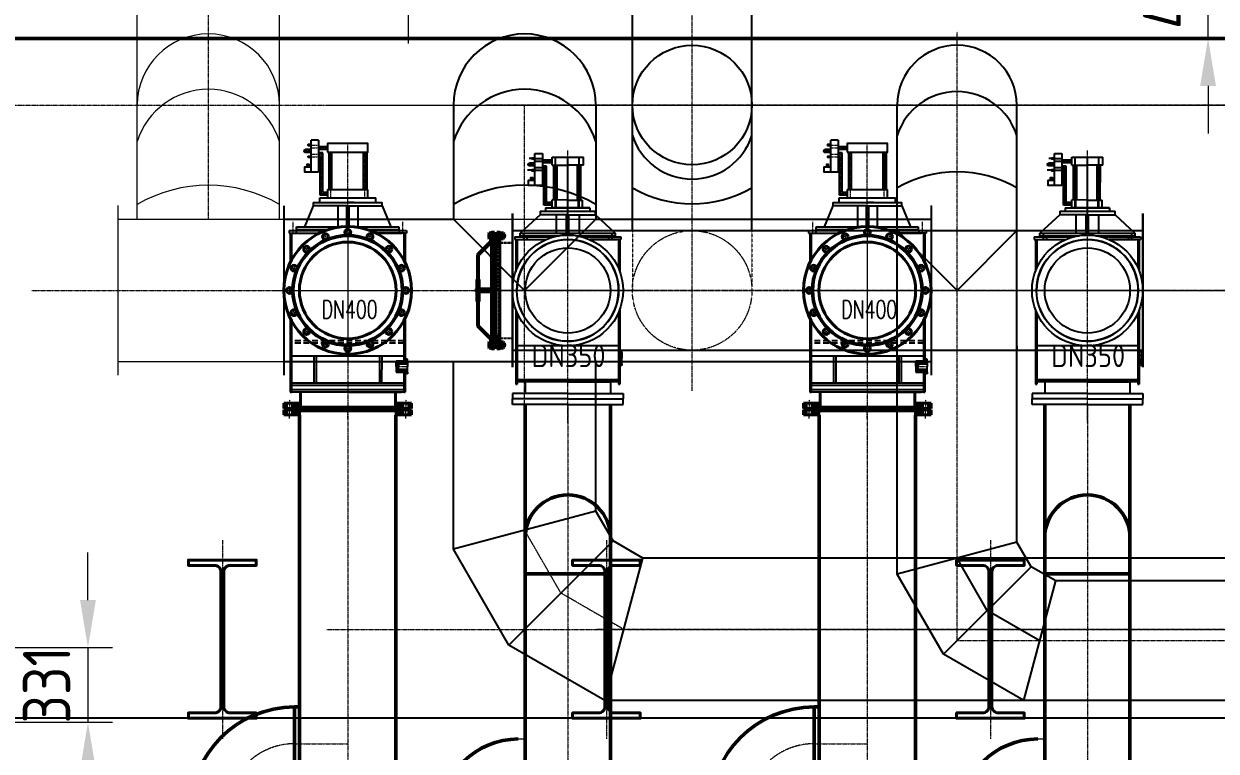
# Model space of a CAD drawing. Header units: millimetres. Extents: x -11969 to 47316, y 514 to 81306.
# Drawn here: x 6634 to 11912, y 68011 to 71229 of the extents above; entities that cross this region are included whole.
import ezdxf

# ---------------------------------------------------------------- set-up
doc = ezdxf.new("R2010")
doc.units = ezdxf.units.MM
for name, pattern in [('CENTER', [2, 1.25, -0.25, 0.25, -0.25]), ('DASHED2', [0.375, 0.25, -0.125]), ('DASHEDX2', [38.1, 25.4, -12.7]), ('PHANTOM2', [1.25, 0.625, -0.125, 0.125, -0.125, 0.125, -0.125])]:
    doc.linetypes.add(name, pattern=pattern)
for name, color, linetype, lineweight in [('2D', 4, 'PHANTOM2', 20), ('BIAOZHU', 3, 'Continuous', 25), ('gas', 2, 'Continuous', 50), ('POU', 4, 'Continuous', 20), ('SHI', 7, 'Continuous', 40), ('SW', 8, 'Continuous', 20), ('WEN', 3, 'Continuous', 20), ('XU', 6, 'DASHED2', 20), ('ZHONG', 1, 'CENTER', 20), ('中心线', 1, 'CENTER', 18), ('尺寸', 4, 'Continuous', 18), ('虚线', 3, 'DASHEDX2', 25)]:
    doc.layers.add(name, color=color, linetype=linetype, lineweight=lineweight)
doc.layers.add('air', color=7, linetype='Continuous', lineweight=50, true_color=0x77bec0)
for name, color, linetype in [('dim', 7, 'Continuous'), ('HAN', 9, 'Continuous'), ('X1', 4, 'Continuous')]:
    doc.layers.add(name, color=color, linetype=linetype)
doc.styles.add('ACC', font='simplex.shx', dxfattribs={"width": 0.75, "bigfont": 'hztxt.shx'})
doc.styles.add('GB', font='gbenor.shx', dxfattribs={"bigfont": 'gbcbig.shx'})
doc.dimstyles.new('ISO-60', dxfattribs={"dimscale": 60, "dimtxt": 3.5, "dimasz": 3.5, "dimexe": 1.8, "dimexo": 1.25, "dimgap": 1.3, "dimtad": 1, "dimrnd": 1, "dimdsep": 46, "dimtxsty": 'GB', "dimcen": 0, "dimclrd": 3, "dimclre": 3, "dimclrt": 256, "dimadec": 0, "dimazin": 0, "dimtfac": 1, "dimtix": 1, "dimtmove": 0, "dimatfit": 3, "dimldrblk": 'DOTSMALL', "dimfxl": 0, "dimlwd": 20, "dimlwe": 20, "dimarcsym": 0})
pattern_1 = [(315, (-8383.129, 8656.28), (-2.245064, -2.245064), [])]
pattern_2 = [(45, (-8383.129, -9706.2963), (-2.245064, 2.245064), [])]
pattern_3 = [(45, (-4402.3579, -2894.9538), (-0.71178518, 0.71178518), [])]
pattern_4 = [(45, (-4402.3579, -2812.4112), (-0.71178518, 0.71178518), [])]
pattern_5 = [(45, (204.382, -1206.0965), (-3.558926, 3.558926), [])]
pattern_6 = [(45, (204.3822, -1206.0965), (-0.7117852, 0.7117852), [])]

# ---------------------------------------------------------------- blocks, each defined once
blk = doc.blocks.new('dl')
at = {"layer": 'SHI'}
blk.add_lwpolyline([(168935.8, 74025.5), (169085.8, 74025.5), (169085.8, 74049.5), (168970.3, 74049.5, -0.414214), (168942.3, 74077.5), (168942.3, 74673.5, -0.414214), (168970.3, 74701.5), (169085.8, 74701.5), (169085.8, 74725.5), (168935.8, 74725.5), (168785.8, 74725.5), (168785.8, 74701.5), (168901.3, 74701.5, -0.414214), (168929.3, 74673.5), (168929.3, 74077.5, -0.414214), (168901.3, 74049.5), (168785.8, 74049.5), (168785.8, 74025.5)], format="xyb", close=True, dxfattribs=at)
at = {"layer": 'ZHONG'}
blk.add_line((168935.8, 74813), (168935.8, 73934.6), dxfattribs=at)
blk = doc.blocks.new('wf-3tf-dn400-c')
at = {"layer": 'POU'}
h = blk.add_hatch(dxfattribs=at)
h.set_pattern_fill('ANSI31', color=256, style=0)
h.set_pattern_definition(pattern_1)
h.paths.add_polyline_path([(-244.5, -499), (-214, -499), (-214, -525), (-241, -525), (-244, -522), (-244.5, -522)])
h.paths.add_polyline_path([(-270.5, -522), (-282.5, -522), (-282.5, -499), (-270.5, -499)])
h = blk.add_hatch(dxfattribs=at)
h.set_pattern_fill('ANSI31', color=256, style=0)
h.set_pattern_definition(pattern_2)
h.paths.add_polyline_path([(-244.5, -551), (-214, -551), (-214, -525), (-241, -525), (-244, -528), (-244.5, -528)])
h.paths.add_polyline_path([(-270.5, -528), (-282.5, -528), (-282.5, -551), (-270.5, -551)])
h = blk.add_hatch(dxfattribs=at)
h.set_pattern_fill('ANSI31', color=256, style=0)
h.set_pattern_definition(pattern_1)
h.paths.add_polyline_path([(244.5, -522), (244, -522), (241, -525), (214, -525), (214, -499), (244.5, -499)])
h.paths.add_polyline_path([(270.5, -499), (282.5, -499), (282.5, -522), (270.5, -522)])
h = blk.add_hatch(dxfattribs=at)
h.set_pattern_fill('ANSI31', color=256, style=0)
h.set_pattern_definition(pattern_2)
h.paths.add_polyline_path([(244.5, -528), (244, -528), (241, -525), (214, -525), (214, -551), (244.5, -551)])
h.paths.add_polyline_path([(270.5, -551), (282.5, -551), (282.5, -528), (270.5, -528)])
at = {"layer": '尺寸'}
h = blk.add_hatch(dxfattribs=at)
h.set_pattern_fill('LINE', color=256, angle=45, style=0)
h.set_pattern_definition([(45, (-124314.4302, -158400.693), (-2.24506403, 2.24506403), [])])
h.paths.add_polyline_path([(214.9, -311.4), (214.9, -328.9), (221.9, -328.9), (221.9, -322.9), (221.9, -321.9), (224.9, -321.9), (224.9, -322.9), (264.9, -322.9), (264.9, -311.4), (264.9, -304.4), (254.9, -304.4), (254.9, -311.4)])
h.paths.add_polyline_path([(254.9, -361.4), (254.9, -368.4), (264.9, -368.4), (264.9, -361.4), (264.9, -349.9), (224.9, -349.9), (224.9, -350.9), (221.9, -350.9), (221.9, -348.4), (221.9, -343.9), (214.9, -343.9), (214.9, -361.4)])
h = blk.add_hatch(color=256, dxfattribs=at)
h.paths.add_polyline_path([(224.9, -324.4), (221.9, -324.4), (221.9, -328.4), (224.9, -328.4)])
h.paths.add_polyline_path([(224.9, -344.4), (221.9, -344.4), (221.9, -348.4), (224.9, -348.4)])
for p, q in [((-161.9, 522.9), (-161.9, 664.9)), ((-128.9, 664.9), (-161.9, 664.9)), ((-128.9, 664.9), (-128.9, 522.9)), ((-128.9, 642.9), (-128.9, 522.9)), ((-128.9, 636.9), (-89, 636.9)), ((-161.9, 622.9), (-186.6, 622.9)), ((-161.9, 610.9), (-186.6, 610.9)), ((-128.9, 624.9), (-89, 624.9)), ((-110.7, 608.9), (-128.9, 608.9)), ((-122.7, 596.9), (-128.9, 596.9)), ((-122.7, 421.8), (-122.7, 596.9)), ((-110.7, 433.8), (-110.7, 608.9)), ((-84, 611.9), (-84, 446.8)), ((-80, 446.8), (-80, 611.9)), ((-70, 446.8), (-70, 611.9)), ((70, 447), (70, 612.1)), ((80, 447), (80, 612.1)), ((84, 612.1), (84, 447)), ((-128.9, 522.9), (-161.9, 522.9)), ((-89, 433.8), (-110.7, 433.8)), ((-89, 446.8), (-89, 408.8)), ((-89, 446.8), (89, 446.8)), ((89, 409), (89, 446.8)), ((-152.5, 374), (-191, 282)), ((-152.5, 389), (-152.5, 374)), ((-152.5, 389), (0, 389)), ((-152.5, 389), (-28.5, 389)), ((0, 374), (-152.5, 374)), ((-124, 409), (124, 409)), ((-124, 389), (-124, 409)), ((-89, 421.8), (-122.7, 421.8)), ((-89, 389), (89, 389)), ((-44, 372.9), (-44, 282)), ((-28.5, 389), (0, 389)), ((-5, 374), (-5, 282.5)), ((0, 389), (152.5, 389)), ((28.5, 389), (0, 389)), ((0, 374), (152.5, 374)), ((5, 374), (5, 282.5)), ((44, 372.9), (44, 282)), ((124, 389), (124, 409)), ((152.5, 374), (152.5, 389)), ((152.5, 374), (191, 282)), ((-259.8, 265), (-97.9, 265)), ((-259.8, 265), (-259.8, 253.1)), ((-257.5, 265.1), (-97.8, 265)), ((-228, 265.1), (-228, 253.1)), ((-226.2, 282), (-16.8, 282)), ((-226.2, 270), (-226.2, 282)), ((-226.2, 270), (-83.1, 270)), ((-226.2, 270), (-83.1, 270)), ((-226.2, 270), (-226.2, 265)), ((17, 282), (225.8, 282)), ((83.1, 270), (225.8, 270)), ((83.1, 270), (225.8, 270)), ((97.9, 265), (232.9, 265)), ((97.9, 265), (236.7, 265)), ((225.8, 282), (225.8, 270)), ((225.8, 270), (225.8, 265)), ((227.9, 265), (227.9, 253)), ((232.9, 265), (260.2, 265)), ((260.2, 265), (260.2, 253)), ((-259.8, 253.1), (-125.6, 253)), ((-257.5, 253.1), (-125.6, 253)), ((-255, 253.1), (-255, 121.6)), ((-249, 253.1), (-249, 133.4)), ((254.9, 253), (125.6, 253)), ((125.6, 253), (236.9, 253)), ((236.9, 253), (233.9, 253)), ((236.9, 253), (239.9, 253)), ((248.9, 253), (248.9, 133.7)), ((254.9, 253), (254.9, 121.9)), ((255.2, 253), (260.2, 253)), ((-255, -121.6), (-255, -449.9)), ((-249, -133.4), (-249, -449.9)), ((248.9, -133.7), (248.9, -311.4)), ((254.9, -121.9), (254.9, -304.4)), ((-249, -289.9), (248.9, -289.9)), ((-149.9, -290.1), (-149.9, -410)), ((-139.9, -290.1), (-139.9, -410)), ((140.2, -290.4), (139.9, -410.3)), ((150.2, -290.5), (149.9, -410.3)), ((214.9, -336.4), (214.9, -311.4)), ((214.9, -311.4), (254.9, -311.4)), ((264.9, -304.4), (254.9, -304.4)), ((254.9, -304.4), (254.9, -311.4)), ((264.9, -311.4), (264.9, -304.4)), ((264.9, -311.4), (264.9, -336.4)), ((214.9, -328.9), (221.9, -328.9)), ((214.9, -336.4), (214.9, -361.4)), ((214.9, -343.9), (221.9, -343.9)), ((214.9, -361.4), (254.9, -361.4)), ((221.9, -321.9), (224.9, -321.9)), ((221.9, -324.4), (221.9, -321.9)), ((221.9, -336.4), (221.9, -322.9)), ((224.9, -324.4), (221.9, -324.4)), ((221.9, -328.4), (224.9, -328.4)), ((221.9, -336.4), (221.9, -349.9)), ((221.9, -344.4), (224.9, -344.4)), ((221.9, -348.4), (221.9, -350.9)), ((224.9, -348.4), (221.9, -348.4)), ((221.9, -350.9), (224.9, -350.9)), ((224.9, -321.9), (224.9, -336.4)), ((224.9, -324.4), (264.9, -324.4)), ((224.9, -350.9), (224.9, -336.4)), ((224.9, -348.4), (264.9, -348.4)), ((248.9, -361.4), (248.9, -449.9)), ((254.9, -368.4), (254.9, -361.4)), ((254.9, -368.4), (254.9, -449.9)), ((264.9, -368.4), (254.9, -368.4)), ((264.9, -361.4), (264.9, -336.4)), ((264.9, -361.4), (264.9, -368.4)), ((254.9, -410), (-254.9, -410)), ((254.9, -420), (-254.9, -420)), ((-255, -449.9), (-249, -449.9)), ((248.9, -439.9), (-249, -439.9)), ((248.9, -449.9), (-249, -449.9)), ((0, -449.9), (-238.5, -449.9)), ((-212.4, -450), (-212.4, -515)), ((-207.9, -450), (-207.9, -515)), ((0, -449.9), (238.4, -449.9)), ((207.9, -450), (207.9, -515)), ((212.4, -450), (212.4, -515)), ((248.9, -449.9), (254.9, -449.9)), ((212.4, -515), (-212.4, -515)), ((212.4, -535), (-212.4, -535))]:
    blk.add_line(p, q)
for points in [[(-161.9, 646.4), (-175.8, 645.1), (-175.8, 640.9), (-161.9, 639.4)], [(-89, 611.9), (89, 612.1), (89, 650.1), (-89, 649.9)], [(-161.9, 594.4), (-175.8, 593.1), (-175.8, 588.9), (-161.9, 587.4)], [(-172.7, 546.5), (-179.7, 546.5), (-179.7, 559.1), (-172.7, 559.1)]]:
    blk.add_lwpolyline(points, close=True)
blk.add_lwpolyline([(-161.9, 522.9), (-190.6, 522.9), (-190.6, 546.5), (-161.9, 546.5)])
blk.add_circle((-186.6, 616.9), 6)
at = {"layer": 'SHI'}
for p, q in [((-282.5, -499), (-213, -499)), ((-282.5, -499), (-282.5, -522)), ((-282.5, -522), (-244, -522)), ((-270.5, -499), (-270.5, -522)), ((-244.5, -499), (-244.5, -522)), ((-241, -525), (-244, -522)), ((-241, -525), (-244, -528)), ((-241, -525), (241, -525)), ((-241, -525), (241, -525)), ((-214, -499), (-214, -525)), ((-214, -551), (-214, -525)), ((213, -499), (282.5, -499)), ((214, -499), (214, -525)), ((214, -551), (214, -525)), ((241, -525), (244, -522)), ((241, -525), (244, -528)), ((244, -522), (282.5, -522)), ((244.5, -499), (244.5, -522)), ((270.5, -499), (270.5, -522)), ((282.5, -499), (282.5, -522)), ((-282.5, -528), (-244, -528)), ((-282.5, -551), (-282.5, -528)), ((-282.5, -551), (-213, -551)), ((-270.5, -551), (-270.5, -528)), ((-244.5, -551), (-244.5, -528)), ((213, -551), (282.5, -551)), ((244, -528), (282.5, -528)), ((244.5, -551), (244.5, -528)), ((270.5, -551), (270.5, -528)), ((282.5, -551), (282.5, -528))]:
    blk.add_line(p, q, dxfattribs=at)
for centre, radius in [((0, 0), 282.5), ((0, 257.5), 13), ((0, 0), 244), ((0, 0), 241), ((0, 0), 214), ((-98.5, 237.9), 13), ((98.5, 237.9), 13), ((-182.1, 182.1), 13), ((182.1, 182.1), 13), ((-237.9, 98.5), 13), ((237.9, 98.5), 13), ((-257.5, 0), 13), ((257.5, 0), 13), ((-237.9, -98.5), 13), ((237.9, -98.5), 13), ((-182.1, -182.1), 13), ((182.1, -182.1), 13), ((-98.5, -237.9), 13), ((0, -257.5), 13), ((98.5, -237.9), 13)]:
    blk.add_circle(centre, radius, dxfattribs=at)
at = {"layer": 'ZHONG'}
for p, q in [((0, 307.8), (0, -316.7)), ((-82.4, 244.6), (-114.7, 231.2)), ((-105.6, 255), (-91.2, 220.2)), ((17.5, 257.5), (-17.5, 257.5)), ((114.7, 231.2), (82.3, 244.6)), ((105.6, 255), (91.2, 220.2)), ((-195.1, 195.1), (-168.5, 168.5)), ((-169.7, 194.4), (-194.5, 169.7)), ((195.1, 195.1), (168.5, 168.5)), ((194.4, 169.7), (169.7, 194.5)), ((-255, 105.6), (-220.2, 91.2)), ((-231.2, 114.7), (-244.6, 82.3)), ((255, 105.6), (220.2, 91.2)), ((244.6, 82.4), (231.2, 114.7)), ((-316.9, 0), (319.7, 0)), ((-257.5, 17.5), (-257.5, -17.5)), ((257.5, -17.5), (257.5, 17.5)), ((-255, -105.6), (-220.2, -91.2)), ((-244.6, -82.4), (-231.2, -114.7)), ((255, -105.6), (220.2, -91.2)), ((231.2, -114.7), (244.6, -82.3)), ((-195.1, -195.1), (-168.5, -168.5)), ((-194.4, -169.7), (-169.7, -194.5)), ((195.1, -195.1), (168.5, -168.5)), ((169.7, -194.4), (194.5, -169.7)), ((-114.7, -231.2), (-82.3, -244.6)), ((-105.6, -255), (-91.2, -220.2)), ((-17.5, -257.5), (17.5, -257.5)), ((82.4, -244.6), (114.7, -231.2)), ((105.6, -255), (91.2, -220.2)), ((-257.5, -483.4), (-257.5, -535.4)), ((-257.5, -566.6), (-257.5, -514.7)), ((0, -483.4), (0, -535.4)), ((0, -566.6), (0, -514.7)), ((257.5, -483.4), (257.5, -535.4)), ((257.5, -566.6), (257.5, -514.7))]:
    blk.add_line(p, q, dxfattribs=at)
at = {"layer": '中心线'}
for p, q in [((-161.9, 642.9), (-179.3, 642.9)), ((-161.9, 642.9), (-128.9, 642.9)), ((0, 409), (0, 650.1)), ((-161.9, 590.9), (-179.3, 590.9)), ((-161.9, 630.9), (-128.9, 630.9)), ((-161.9, 602.9), (-128.9, 602.9)), ((-161.9, 590.9), (-128.9, 590.9)), ((-128.9, 630.9), (-89, 630.9)), ((-116.7, 602.9), (-128.9, 602.9)), ((-116.7, 427.8), (-116.7, 602.9)), ((-75, 408.8), (-75, 611.9)), ((75, 409), (75, 612.1)), ((0, 275), (0, 528.1)), ((-89, 427.8), (-116.7, 427.8)), ((-243, 303.1), (-243, 253.1)), ((0, 294.6), (0, -721)), ((242.8, 303), (242.8, 253)), ((242.9, 303), (242.9, 253)), ((214.9, -336.4), (264.9, -336.4))]:
    blk.add_line(p, q, dxfattribs=at)
at = {"layer": '尺寸'}
for p, q in [((-194.2, 616.9), (-161.9, 616.9)), ((-161.9, 616.9), (-186.6, 616.9)), ((224.9, -322.9), (264.9, -322.9)), ((224.9, -349.9), (264.9, -349.9))]:
    blk.add_line(p, q, dxfattribs=at)
at = {"layer": '虚线'}
for p, q in [((248.9, -223), (-249, -223)), ((248.9, -233), (-249, -233))]:
    blk.add_line(p, q, dxfattribs=at)
at = {"layer": 'dim', "style": 'ACC', "width": 0.7}
blk.add_text('DN400', height=80, dxfattribs=at).set_placement((-115.1, -124.2))
blk = doc.blocks.new('wf-3tf-dn350-b')
for p, q in [((-145.4, 583.6), (-171.2, 583.6)), ((-145.4, 463.6), (-145.4, 605.6)), ((-145.4, 605.6), (-112.4, 605.6)), ((-145.4, 583.6), (-112.4, 583.6)), ((-112.4, 605.6), (-112.4, 463.6)), ((-112.4, 583.6), (-112.4, 463.6)), ((-69, 554.1), (-69, 589.1)), ((-69, 589), (69, 589)), ((-69, 589), (69, 589)), ((-54.1, 365.1), (-54, 589)), ((0, 247), (0, 589)), ((50.4, 365), (50.5, 589)), ((69, 554), (69, 589)), ((-177.7, 557.6), (-145.4, 557.6)), ((-145.4, 531.6), (-177.7, 531.6)), ((-145.4, 563.6), (-170.1, 563.6)), ((-145.4, 557.6), (-170.1, 557.6)), ((-145.4, 551.6), (-170.1, 551.6)), ((-145.4, 571.6), (-112.4, 571.6)), ((-145.4, 543.6), (-112.4, 543.6)), ((-145.4, 531.6), (-112.4, 531.6)), ((-112.4, 577.6), (-69, 577.6)), ((-112.4, 571.6), (-69, 571.6)), ((-112.4, 565.6), (-69, 565.6)), ((-94.2, 549.5), (-112.4, 549.6)), ((-100.2, 543.6), (-112.4, 543.6)), ((-106.2, 537.6), (-112.4, 537.6)), ((-106.3, 376.6), (-106.2, 537.6)), ((-100.3, 382.6), (-100.2, 543.6)), ((-94.3, 388.5), (-94.2, 549.5)), ((-69, 554.1), (0, 554)), ((-61.1, 400.1), (-61, 554.1)), ((-47.1, 400), (-47, 554)), ((69, 554), (0, 554)), ((43.4, 400), (43.5, 554)), ((57.4, 400), (57.5, 554)), ((-112.4, 463.6), (-145.4, 463.6)), ((-69.1, 376.6), (-106.3, 376.6)), ((-69.1, 382.6), (-100.3, 382.6)), ((-69.1, 388.6), (-94.3, 388.5)), ((-69.1, 365.1), (-69.1, 400.1)), ((-0.1, 400), (-69.1, 400.1)), ((-51.6, 365), (-51.6, 400)), ((-0.1, 400), (65.4, 400)), ((47.9, 365), (47.9, 400)), ((65.4, 365), (65.4, 400)), ((-122.5, 335), (-210.7, 254)), ((-122.5, 351), (122.5, 351)), ((-122.5, 351), (0, 351)), ((-122.5, 351), (-122.5, 335)), ((0, 335), (-122.5, 335)), ((-98.1, 365.1), (97.9, 364.9)), ((-98.1, 365.1), (-98.1, 351.1)), ((97.9, 364.9), (-69.1, 365.1)), ((-0.1, 365), (-69.1, 365.1)), ((-69.1, 365), (-69.1, 365)), ((-49.8, 254), (-49.8, 335)), ((-22.9, 365), (19.6, 365)), ((-12.5, 365), (13.1, 365)), ((-5, 254), (-5, 335)), ((0, 335), (122.5, 335)), ((5, 254), (5, 335)), ((19.6, 365), (28, 365)), ((49.8, 335), (49.8, 254)), ((97.9, 364.9), (97.9, 350.9)), ((122.5, 335), (122.5, 351)), ((122.5, 335), (210.3, 254)), ((-234.8, 236.9), (-62.2, 237)), ((-234.8, 236.9), (-234.8, 225)), ((-234.8, 225), (-96.9, 225)), ((-230, 225), (-230, 84.4)), ((-224, 225), (-224, 99.2)), ((-210.7, 254), (0, 254)), ((-210.7, 242), (-210.7, 254)), ((-210.7, 242), (-62.2, 242)), ((-210.7, 242), (-210.7, 237)), ((-210.5, 242), (-38.2, 242)), ((-210.5, 242), (-210.5, 237)), ((-210.5, 237), (-62.2, 237)), ((-210.5, 225), (-96.9, 225)), ((-195.5, 249), (-195.5, 225)), ((-180.7, 237), (-180.7, 242)), ((-180.5, 237), (-180.5, 242)), ((-180.5, 237), (-180.5, 225)), ((0, 254), (210.3, 254)), ((38.2, 242), (210.3, 242)), ((62.3, 237), (210.5, 237)), ((62.5, 242), (210.3, 242)), ((62.5, 237), (214.3, 237)), ((230, 225), (97, 225)), ((97, 225), (214.5, 225)), ((180.5, 237), (180.5, 242)), ((180.5, 237), (180.5, 225)), ((195.5, 249), (195.5, 225)), ((195.5, 249), (195.5, 225)), ((210.3, 254), (210.3, 237)), ((210.5, 237), (235.3, 236.9)), ((214.5, 225), (211.5, 225)), ((214.5, 225), (217.5, 225)), ((224, 225), (224, 99.2)), ((230, 225), (230, 84.4)), ((230.3, 225), (235.3, 225)), ((235.3, 236.9), (235.3, 225)), ((-230, -84.4), (-230, -415)), ((-224, -99.2), (-224, -415)), ((224, -99.2), (224, -415)), ((230, -84.4), (230, -415)), ((224, -245), (-224, -245)), ((240, -267.5), (230, -267.5)), ((230, -267.5), (230, -299.5)), ((230, -286), (240, -286)), ((230, -287.5), (240, -287.5)), ((230, -311.5), (240, -311.5)), ((230, -313), (240, -313)), ((240, -274.5), (240, -267.5)), ((240, -274.5), (240, -299.5)), ((240, -324.5), (240, -299.5)), ((230, -331.5), (230, -324.5)), ((240, -331.5), (230, -331.5)), ((240, -324.5), (240, -331.5)), ((-230, -415), (-224, -415)), ((224, -395), (-224, -395)), ((224, -405), (-224, -405)), ((0, -405), (-188.5, -405)), ((-188.5, -405), (-188.5, -456.1)), ((0, -405), (188.5, -405)), ((188.5, -405), (188.5, -456.1)), ((224, -415), (230, -415)), ((0, -456.1), (-245, -456.1)), ((-245, -456.1), (-245, -480.1)), ((0, -456.1), (245, -456.1)), ((245, -456.1), (245, -480.1)), ((0, -480.1), (-245, -480.1)), ((0, -480.1), (-245, -480.1)), ((-245, -504.1), (-245, -480.1)), ((0, -504.1), (-245, -504.1)), ((0, -480.1), (245, -480.1)), ((0, -480.1), (245, -480.1)), ((0, -504.1), (245, -504.1)), ((245, -504.1), (245, -480.1))]:
    blk.add_line(p, q)
for points in [[(-145.4, 587.1), (-159.3, 585.8), (-159.3, 581.6), (-145.4, 580.1)], [(-145.4, 535.1), (-159.3, 533.8), (-159.3, 529.6), (-145.4, 528.1)], [(-156.3, 487.2), (-163.3, 487.2), (-163.3, 499.8), (-156.3, 499.8)]]:
    blk.add_lwpolyline(points, close=True)
blk.add_lwpolyline([(-145.4, 463.6), (-174.1, 463.6), (-174.1, 487.2), (-145.4, 487.2)])
for centre, radius in [((-170.1, 557.6), 6), ((0, 0), 245), ((0, 0), 225), ((0, 0), 188.5)]:
    blk.add_circle(centre, radius)
blk.add_arc((0, 0), 225, 200.1814, 180)
at = {"layer": 'ZHONG'}
for p, q in [((0, -586.1), (0, 619)), ((356, 0), (-311.2, 0))]:
    blk.add_line(p, q, dxfattribs=at)
at = {"insert": (-159.8, -239.3), "char_height": 100, "attachment_point": 1, "style": 'GB'}
blk.add_mtext_dynamic_manual_height_columns('DN350', width=343.773, gutter_width=12.5, heights=[0], dxfattribs=at)
blk = doc.blocks.new('air-b2')
for p, q in [((689.5, 0), (689.5, -1149.8)), ((1066.5, 0), (1066.5, -1149.8)), ((689.5, -750), (1066.5, -750)), ((689.5, -750), (689.5, -1824.9)), ((1066.5, -750), (1066.5, -1824.9))]:
    blk.add_line(p, q)
for centre, radius, start in [((878, -588.5), 188.5, 0), ((659, -1822.4), 342.5, 90)]:
    blk.add_arc(centre, radius, start, 180)
at = {"layer": 'WEN'}
blk.add_line((659, -1479.9), (689.5, -1479.9), dxfattribs=at)
at = {"layer": 'ZHONG'}
blk.add_line((878, 0), (878, -4227.2), dxfattribs=at)
blk = doc.blocks.new('gas-b2')
for p, q in [((857, 1454.2), (857, 574.6)), ((1283, 1454.2), (1283, 574.6)), ((857, 574.6), (857, -262.5)), ((1283, 574.6), (1283, -262.5)), ((835, 162.5), (835, -162.5)), ((835, 162.5), (857, 162.5))]:
    blk.add_line(p, q)
blk.add_arc((835, -300), 462.5, 90, 180)
at = {"layer": 'ZHONG', "linetype": 'CENTER'}
blk.add_line((1070, 1454.2), (1070, -2562.3), dxfattribs=at)
at = {"layer": 'ZHONG'}
blk.add_line((835, 0), (1070, 0), dxfattribs=at)
blk.add_arc((835, -300), 300, 90, 180, dxfattribs=at)
blk = doc.blocks.new('gas-master-2')
for p, q in [((-10585, -1410), (-10585, 0)), ((-9955, -1410), (-9955, 0)), ((-10670.5, -1350), (-10670.5, -2100)), ((-7070.5, -1350), (-7070.5, -2100)), ((-10670.5, -1410), (-7070.5, -1410)), ((-10670.5, -2040), (-7070.5, -2040))]:
    blk.add_line(p, q)
for centre, radius, start, end in [((-10270, -905), 315, 0, 180), ((-10270, -1165.6), 330.4, 17.588, 162.412), ((-10270, -1889.8), 630, 60, 120)]:
    blk.add_arc(centre, radius, start, end)
at = {"layer": 'ZHONG'}
for p, q in [((-10270, -1410), (-10270, 22.4)), ((-11320, -905), (4300.8, -905)), ((-11051.6, -1725), (7270, -1725))]:
    blk.add_line(p, q, dxfattribs=at)
blk = doc.blocks.new('*D80')
at = {"color": 3, "lineweight": 20}
for p, q in [((11876, 71852.3), (11876, 72062.3)), ((11801, 71642.3), (11768, 71642.3)), ((11876, 71164.3), (11876, 71642.3)), ((11801, 71164.3), (11768, 71164.3)), ((11876, 70954.3), (11876, 70744.3))]:
    blk.add_line(p, q, dxfattribs=at)
at = {"color": 3}
for points in [[(11841, 71852.3), (11911, 71852.3), (11876, 71642.3)], [(11841, 70954.3), (11911, 70954.3), (11876, 71164.3)]]:
    blk.add_solid(points, dxfattribs=at)
at = {"layer": 'Defpoints', "color": 0}
for p in [(11876, 71642.3), (11876, 71642.3), (11876, 71164.3)]:
    blk.add_point(p, dxfattribs=at)
at = {"insert": (11693, 71403.3), "char_height": 210, "attachment_point": 5, "rotation": 90, "style": 'GB'}
blk.add_mtext('478', dxfattribs=at)
blk = doc.blocks.new('_DotSmall')
at = {"color": 0, "linetype": 'ByBlock', "const_width": 0.5}
blk.add_lwpolyline([(-0.0625, 0, 1), (0.0625, 0, 1)], format="xyb", close=True, dxfattribs=at)
blk = doc.blocks.new('*D81')
at = {"color": 3, "lineweight": 20}
for p, q in [((8334.5, 72197.3), (8334.5, 72407.3)), ((8259.5, 71987.3), (8226.5, 71987.3)), ((8334.5, 71561.3), (8334.5, 71987.3)), ((8259.5, 71561.3), (8226.5, 71561.3)), ((8334.5, 71351.3), (8334.5, 71141.3))]:
    blk.add_line(p, q, dxfattribs=at)
at = {"color": 3}
for points in [[(8299.5, 72197.3), (8369.5, 72197.3), (8334.5, 71987.3)], [(8299.5, 71351.3), (8369.5, 71351.3), (8334.5, 71561.3)]]:
    blk.add_solid(points, dxfattribs=at)
at = {"layer": 'Defpoints', "color": 0}
for p in [(8334.5, 71987.3), (8334.5, 71987.3), (8334.5, 71561.3)]:
    blk.add_point(p, dxfattribs=at)
at = {"insert": (8151.5, 71774.3), "char_height": 210, "attachment_point": 5, "rotation": 90, "style": 'GB'}
blk.add_mtext('426', dxfattribs=at)
blk = doc.blocks.new('*D104')
at = {"layer": 'BIAOZHU', "color": 3, "lineweight": 20}
for p, q in [((6917.7, 68679.3), (6917.7, 68889.3)), ((5062.9, 68469.3), (7025.7, 68469.3)), ((6917.7, 68469.3), (6917.7, 68138.6)), ((4814.7, 68138.6), (7025.7, 68138.6)), ((6917.7, 67928.6), (6917.7, 67718.6))]:
    blk.add_line(p, q, dxfattribs=at)
at = {"layer": 'BIAOZHU', "color": 3}
for points in [[(6882.7, 68679.3), (6952.7, 68679.3), (6917.7, 68469.3)], [(6882.7, 67928.6), (6952.7, 67928.6), (6917.7, 68138.6)]]:
    blk.add_solid(points, dxfattribs=at)
at = {"layer": 'Defpoints', "color": 0}
for p in [(4987.9, 68469.3), (4739.7, 68138.6), (6917.7, 68138.6)]:
    blk.add_point(p, dxfattribs=at)
at = {"layer": 'BIAOZHU', "insert": (6734.7, 68303.9), "char_height": 210, "attachment_point": 5, "rotation": 90, "style": 'GB'}
blk.add_mtext('331', dxfattribs=at)
blk = doc.blocks.new('防爆膜-DN400')
at = {"layer": 'WEN'}
h = blk.add_hatch(dxfattribs=at)
h.set_pattern_fill('ANSI31', color=256, scale=8.05293, style=0)
h.set_pattern_definition(pattern_3)
h.paths.add_polyline_path([(-75.7, -40.6), (-76.5, -40.6), (-76.5, -135), (-75.7, -135)])
h = blk.add_hatch(dxfattribs=at)
h.set_pattern_fill('ANSI31', color=256, scale=8.05293, style=0)
h.set_pattern_definition(pattern_3)
h.paths.add_polyline_path([(-75.7, -135), (-76.5, -135), (-76.5, -209), (-75.7, -209)])
at = {"layer": 'X1'}
h = blk.add_hatch(dxfattribs=at)
h.set_pattern_fill('ANSI31', color=256, scale=40.26465, style=0)
h.set_pattern_definition(pattern_5)
h.paths.add_polyline_path([(-55.6, 255.5), (-55.6, 256.5), (-55.6, 257.7), (-69.3, 257.7), (-69.3, 250.8), (-55.6, 250.8)])
h.paths.add_polyline_path([(-79, 257.7), (-92.7, 257.7), (-92.7, 250.8), (-79, 250.8)])
h.paths.add_polyline_path([(-79, 231.1), (-79, 232.3), (-92.7, 232.3), (-92.7, 226.7), (-92.7, 214.2), (-76.5, 214.2), (-76.5, 228.7)])
h.paths.add_polyline_path([(-55.6, 232.3), (-69.3, 232.3), (-69.3, 231.3, -0.198912), (-69.4, 231), (-71.7, 228.7), (-71.7, 214.2), (-55.6, 214.2)])
h = blk.add_hatch(dxfattribs=at)
h.set_pattern_fill('ANSI31', color=256, scale=8.05293, angle=90, style=0)
h.set_pattern_definition([(135, (204.3822, -1206.0965), (-0.7117852, -0.7117852), [])])
h.paths.add_polyline_path([(-75.7, 228.7), (-76.5, 228.7), (-76.5, 193.5), (-75.7, 193.5)])
at = {"layer": 'X1', "ltscale": 0.5}
h = blk.add_hatch(dxfattribs=at)
h.set_pattern_fill('ANSI37', color=256, scale=16.10586, style=0)
h.set_pattern_definition([(45, (204.3822, -1206.0965), (-1.4235704, 1.4235704), []), (135, (204.3822, -1206.0965), (-1.4235704, -1.4235704), [])])
h.paths.add_polyline_path([(-71.7, 228.7), (-75.7, 228.7), (-75.7, 214.2), (-71.7, 214.2)])
at = {"layer": 'X1'}
h = blk.add_hatch(dxfattribs=at)
h.set_pattern_fill('ANSI31', color=256, scale=8.05293, angle=90, style=0)
h.set_pattern_definition([(135, (204.3822, -1200.7151), (-0.7117852, -0.7117852), [])])
h.paths.add_polyline_path([(-75.7, 193.4), (-76.5, 193.4), (-76.5, 193), (-76.5, 134.8), (-75.7, 134.8)])
h = blk.add_hatch(dxfattribs=at)
h.set_pattern_fill('ANSI31', color=256, scale=8.05293, style=0)
h.set_pattern_definition([(315, (-4402.3579, 2894.9538), (-0.71178518, -0.71178518), [])])
h.paths.add_polyline_path([(-75.7, 40.6), (-76.5, 40.6), (-76.5, 135), (-75.7, 135)])
h = blk.add_hatch(dxfattribs=at)
h.set_pattern_fill('ANSI31', color=256, scale=24.15879, style=0)
h.set_pattern_definition([(45, (-2178.5933, -2894.9538), (-2.1353555, 2.1353555), [])])
h.paths.add_polyline_path([(-152.2, 44.9), (-157.1, 47.9), (-157.1, 20.8), (-152.2, 18.4)])
h.paths.add_polyline_path([(-147.4, 41.8), (-152.2, 44.9), (-152.2, 18.4), (-147.4, 16)])
h.paths.add_polyline_path([(-152.2, 18.4), (-157.1, 20.8), (-157.1, 6.4), (-152.2, 6.4)])
h.paths.add_polyline_path([(-147.4, 16), (-152.2, 18.4), (-152.2, 6.4), (-147.4, 6.4)])
h.paths.add_polyline_path([(-147.4, 48.3), (-152.2, 48.3), (-152.2, 44.9), (-147.4, 41.8)])
h.paths.add_polyline_path([(-152.2, 48.3), (-157.1, 48.3), (-157.1, 47.9), (-152.2, 44.9)])
h.paths.add_polyline_path([(-152.2, -6.4), (-157.1, -6.4), (-157.1, -48.3), (-152.2, -48.3)])
h.paths.add_polyline_path([(-147.4, -6.4), (-152.2, -6.4), (-152.2, -48.3), (-147.4, -48.3)])
h = blk.add_hatch(dxfattribs=at)
h.set_pattern_fill('ANSI31', color=256, scale=8.05293, style=0)
h.set_pattern_definition(pattern_6)
h.paths.add_polyline_path([(-75.7, 40.4), (-76.5, 40.4), (-76.5, 0), (-75.7, 0)])
h = blk.add_hatch(dxfattribs=at)
h.set_pattern_fill('ANSI31', color=256, scale=8.05293, style=0)
h.set_pattern_definition(pattern_6)
h.paths.add_polyline_path([(-75.7, 0), (-76.5, 0), (-76.5, -40.6), (-75.7, -40.6)])
at = {"layer": 'X1', "ltscale": 0.5}
h = blk.add_hatch(dxfattribs=at)
h.set_pattern_fill('ANSI31', color=256, scale=8.05293, style=0)
h.set_pattern_definition(pattern_4)
h.paths.add_polyline_path([(-75.7, -126.5), (-76.5, -126.5), (-76.5, -187.8), (-75.7, -187.8)])
at = {"layer": 'X1'}
h = blk.add_hatch(dxfattribs=at)
h.set_pattern_fill('ANSI31', color=256, scale=8.05293, style=0)
h.set_pattern_definition(pattern_4)
h.paths.add_polyline_path([(-75.7, -187.6), (-76.5, -187.6), (-76.5, -229.5), (-75.7, -229.5)])
at = {"layer": 'X1', "ltscale": 0.5}
h = blk.add_hatch(dxfattribs=at)
h.set_pattern_fill('ANSI31', color=256, scale=40.26465, style=0)
h.set_pattern_definition(pattern_5)
h.paths.add_polyline_path([(-92.7, -232.3), (-79, -232.3), (-79, -231.1), (-76.5, -228.7), (-76.5, -214.2), (-92.7, -214.2)])
h.paths.add_polyline_path([(-92.7, -250.8), (-92.7, -256.5), (-92.7, -257.7), (-79, -257.7), (-79, -250.8)])
h = blk.add_hatch(dxfattribs=at)
h.set_pattern_fill('ANSI31', color=256, scale=40.26465, style=0)
h.set_pattern_definition(pattern_5)
h.paths.add_polyline_path([(-71.7, -228.7), (-69.4, -231, -0.198912), (-69.3, -231.3), (-69.3, -232.3), (-55.6, -232.3), (-55.6, -226.7), (-55.6, -214.2), (-71.7, -214.2)])
h.paths.add_polyline_path([(-55.6, -257.7), (-55.6, -250.8), (-69.3, -250.8), (-69.3, -257.7)])
at = {"layer": '2D'}
for p, q in [((-61.2, 0), (-61.2, 214.2)), ((-61.2, 213), (0, 213)), ((-61.2, 209.8), (0, 209.8)), ((-61.2, 0), (-61.2, -214.2)), ((-61.2, -209.8), (0, -209.8)), ((-61.2, -213), (0, -213))]:
    blk.add_line(p, q, dxfattribs=at)
at = {"layer": 'HAN'}
for p, q in [((-91, 248.5), (-55.6, 248.5)), ((-91, 234.7), (-55.6, 234.7)), ((-38.1, 248.5), (-34.7, 248.5)), ((-38.1, 234.7), (-34.7, 234.7)), ((-91, -234.7), (-55.6, -234.7)), ((-91, -248.5), (-55.6, -248.5)), ((-38.1, -234.7), (-34.7, -234.7)), ((-38.1, -248.5), (-34.7, -248.5))]:
    blk.add_line(p, q, dxfattribs=at)
at = {"layer": 'HAN', "linetype": 'Continuous'}
for p, q in [((-160.5, 5.8), (-143.5, 5.8)), ((-97, 5.8), (-106.4, 5.8)), ((-81.9, 5.8), (-80.6, 5.8)), ((-160.5, -5.8), (-143.5, -5.8)), ((-97, -5.8), (-106.4, -5.8)), ((-81.9, -5.8), (-80.6, -5.8))]:
    blk.add_line(p, q, dxfattribs=at)
at = {"layer": 'SHI'}
for p, q in [((-97.5, 216.2), (-154.7, 158.2)), ((-92.7, 214.2), (-149.8, 156.2)), ((-105.1, 252), (-103.1, 255.5)), ((-105.1, 252), (-105.1, 231.1)), ((-105.1, 231.1), (-103.1, 227.6)), ((-103.1, 255.5), (-95.1, 255.5)), ((-103.1, 248.6), (-95.1, 248.6)), ((-103.1, 234.6), (-95.1, 234.6)), ((-103.1, 227.6), (-95.1, 227.6)), ((-97.5, 227.6), (-97.5, 216.2)), ((-97.5, 216.2), (-92.7, 214.2)), ((-95.1, 256.5), (-92.7, 256.5)), ((-95.1, 226.7), (-95.1, 256.5)), ((-95.1, 255.5), (-95.1, 227.6)), ((-95.1, 226.7), (-92.7, 226.7)), ((-92.7, 257.7), (-92.7, 9.9)), ((-79, 257.7), (-92.7, 257.7)), ((-79, 257.7), (-92.7, 257.7)), ((-92.7, 257.7), (-92.7, 198.7)), ((-92.7, 226.7), (-92.7, 256.5)), ((-92.7, 250.8), (-79, 250.8)), ((-92.7, 249.6), (-55.6, 249.6)), ((-92.7, 233.5), (-55.6, 233.5)), ((-92.7, 232.3), (-55.6, 232.3)), ((-91, 249.6), (-91, 233.5)), ((-80.6, 214.2), (-80.6, 0)), ((-79, 249.6), (-79, 257.7)), ((-79, 231.1), (-79, 233.5)), ((-79, 231.1), (-76.5, 228.7)), ((-79, 231.1), (-76.5, 228.7)), ((-77.4, 214.2), (-77.4, 0)), ((-76.5, 228.7), (-76.5, 0)), ((-76.5, 228.7), (-76.5, 187.6)), ((-76.5, 228.7), (-76.5, 187.6)), ((-75.7, 228.7), (-75.7, 0)), ((-69.4, 231), (-71.7, 228.7)), ((-71.7, 228.7), (-71.7, 197.7)), ((-71.7, 214.2), (-55.6, 214.2)), ((-70.9, 214.2), (-70.9, 198.5)), ((-69.3, 249.6), (-69.3, 257.7)), ((-69.3, 257.7), (-55.6, 257.7)), ((-69.3, 250.8), (-55.6, 250.8)), ((-69.3, 231.3), (-69.3, 233.5)), ((-67.7, 214.2), (-67.7, 197.2)), ((-55.6, 257.7), (-55.6, 0)), ((-55.6, 256.5), (-53.2, 256.5)), ((-55.6, 226.7), (-55.6, 256.5)), ((-55.6, 255.5), (-55.6, 227.6)), ((-55.6, 226.7), (-53.2, 226.7)), ((-53.2, 226.7), (-53.2, 256.5)), ((-53.2, 252), (-51.2, 255.5)), ((-53.2, 252), (-53.2, 231.1)), ((-53.2, 231.1), (-51.2, 227.6)), ((-51.2, 255.5), (-40.1, 255.5)), ((-51.2, 248.6), (-40.1, 248.6)), ((-51.2, 234.6), (-40.1, 234.6)), ((-51.2, 227.6), (-40.1, 227.6)), ((-38.1, 252), (-40.1, 255.5)), ((-38.1, 231.1), (-40.1, 227.6)), ((-38.1, 252), (-38.1, 231.1)), ((-38.1, 249.6), (-35.8, 249.6)), ((-38.1, 233.5), (-35.8, 233.5)), ((-34.7, 248.5), (-35.8, 249.6)), ((-35.8, 249.6), (-35.8, 233.5)), ((-35.8, 233.5), (-34.7, 234.7)), ((-34.7, 248.5), (-34.7, 234.7)), ((-77.4, 187.7), (-77.4, 208.6)), ((-76.5, 208.6), (-76.5, 0)), ((-74.9, 194.5), (-70.9, 198.5)), ((-74.9, 194.5), (-74.9, 0)), ((-71.7, 193.1), (-67.7, 197.2)), ((-71.7, 193.1), (-71.7, 0)), ((-154.7, 48.3), (-154.7, 158.2)), ((-154.7, 158.2), (-149.8, 156.2)), ((-149.8, 48.3), (-149.8, 156.2)), ((-160.5, 5.8), (-159.8, 6.4)), ((-160.5, -5.8), (-160.5, 5.8)), ((-159.8, 6.4), (-97, 6.4)), ((-159.8, 6.4), (-159.8, -6.4)), ((-157.1, 6.4), (-157.1, 48.3)), ((-157.1, 48.3), (-147.4, 48.3)), ((-147.4, 6.4), (-147.4, 48.3)), ((-143.5, 6.4), (-143.5, -6.4)), ((-106.4, 6.4), (-106.4, -6.4)), ((-97, -9.9), (-97, 9.9)), ((-90.5, 9.9), (-97, 9.9)), ((-90.5, 6.1), (-97, 6.1)), ((-89.4, 8), (-90.5, 9.9)), ((-89.4, -9.9), (-89.4, 9.9)), ((-82.9, 9.9), (-89.4, 9.9)), ((-89.4, -8), (-89.4, 8)), ((-82.9, 6.1), (-89.4, 6.1)), ((-81.9, 8), (-82.9, 9.9)), ((-81.9, -8), (-81.9, 8)), ((-81.9, 6.4), (-81.2, 6.4)), ((-81.2, 6.4), (-81.2, -6.4)), ((-80.6, 5.8), (-81.2, 6.4)), ((-80.6, -5.8), (-80.6, 5.8)), ((-159.8, -6.4), (-160.5, -5.8)), ((-159.8, -6.4), (-97, -6.4)), ((-157.1, -6.4), (-157.1, -48.3)), ((-157.1, -48.3), (-147.4, -48.3)), ((-154.7, -48.3), (-154.7, -158.2)), ((-149.8, -48.3), (-149.8, -156.2)), ((-147.4, -6.4), (-147.4, -48.3)), ((-90.5, -6.1), (-97, -6.1)), ((-90.5, -9.9), (-97, -9.9)), ((-92.7, -257.7), (-92.7, -9.9)), ((-89.4, -8), (-90.5, -9.9)), ((-82.9, -6.1), (-89.4, -6.1)), ((-82.9, -9.9), (-89.4, -9.9)), ((-81.9, -8), (-82.9, -9.9)), ((-81.9, -6.4), (-81.2, -6.4)), ((-81.2, -6.4), (-80.6, -5.8)), ((-80.6, -214.2), (-80.6, 0)), ((-77.4, -214.2), (-77.4, 0)), ((-76.5, -208.6), (-76.5, 0)), ((-76.5, -228.7), (-76.5, 0)), ((-75.7, -228.7), (-75.7, 0)), ((-74.9, -194.5), (-74.9, 0)), ((-71.7, -193.1), (-71.7, 0)), ((-55.6, -257.7), (-55.6, 0)), ((-154.7, -158.2), (-149.8, -156.2)), ((-97.5, -216.2), (-154.7, -158.2)), ((-92.7, -214.2), (-149.8, -156.2)), ((-92.7, -257.7), (-92.7, -192)), ((-74.9, -194.5), (-70.9, -198.5)), ((-71.7, -193.1), (-67.7, -197.2)), ((-71.7, -228.7), (-71.7, -197.7)), ((-70.9, -214.2), (-70.9, -198.5)), ((-67.7, -214.2), (-67.7, -197.2)), ((-105.1, -231.1), (-103.1, -227.6)), ((-105.1, -252), (-105.1, -231.1)), ((-105.1, -252), (-103.1, -255.5)), ((-103.1, -227.6), (-95.1, -227.6)), ((-103.1, -234.6), (-95.1, -234.6)), ((-103.1, -248.6), (-95.1, -248.6)), ((-103.1, -255.5), (-95.1, -255.5)), ((-97.5, -216.2), (-92.7, -214.2)), ((-97.5, -227.6), (-97.5, -216.2)), ((-95.1, -226.7), (-92.7, -226.7)), ((-95.1, -226.7), (-95.1, -256.5)), ((-95.1, -255.5), (-95.1, -227.6)), ((-95.1, -256.5), (-92.7, -256.5)), ((-92.7, -226.7), (-92.7, -256.5)), ((-92.7, -232.3), (-55.6, -232.3)), ((-92.7, -233.5), (-55.6, -233.5)), ((-92.7, -249.6), (-55.6, -249.6)), ((-92.7, -250.8), (-79, -250.8)), ((-79, -257.7), (-92.7, -257.7)), ((-79, -257.7), (-92.7, -257.7)), ((-91, -249.6), (-91, -233.5)), ((-79, -231.1), (-76.5, -228.7)), ((-79, -231.1), (-76.5, -228.7)), ((-79, -231.1), (-79, -233.5)), ((-79, -249.6), (-79, -257.7)), ((-71.7, -214.2), (-55.6, -214.2)), ((-69.4, -231), (-71.7, -228.7)), ((-69.3, -231.3), (-69.3, -233.5)), ((-69.3, -249.6), (-69.3, -257.7)), ((-69.3, -250.8), (-55.6, -250.8)), ((-69.3, -257.7), (-55.6, -257.7)), ((-55.6, -226.7), (-53.2, -226.7)), ((-55.6, -226.7), (-55.6, -256.5)), ((-55.6, -255.5), (-55.6, -227.6)), ((-55.6, -256.5), (-53.2, -256.5)), ((-53.2, -226.7), (-53.2, -256.5)), ((-53.2, -231.1), (-51.2, -227.6)), ((-53.2, -252), (-53.2, -231.1)), ((-53.2, -252), (-51.2, -255.5)), ((-51.2, -227.6), (-40.1, -227.6)), ((-51.2, -234.6), (-40.1, -234.6)), ((-51.2, -248.6), (-40.1, -248.6)), ((-51.2, -255.5), (-40.1, -255.5)), ((-38.1, -231.1), (-40.1, -227.6)), ((-38.1, -252), (-40.1, -255.5)), ((-38.1, -252), (-38.1, -231.1)), ((-38.1, -233.5), (-35.8, -233.5)), ((-38.1, -249.6), (-35.8, -249.6)), ((-35.8, -233.5), (-34.7, -234.7)), ((-35.8, -249.6), (-35.8, -233.5)), ((-34.7, -248.5), (-35.8, -249.6)), ((-34.7, -248.5), (-34.7, -234.7))]:
    blk.add_line(p, q, dxfattribs=at)
at = {"layer": 'SHI', "ltscale": 0.5}
for p, q in [((-92.7, 214.2), (-76.5, 214.2)), ((-76.5, 228.7), (-71.7, 228.7)), ((-76.5, 214.6), (-76.5, 214.6)), ((-75.7, 214.2), (-71.7, 214.2)), ((-92.7, -214.2), (-76.5, -214.2)), ((-76.5, -228.7), (-71.7, -228.7)), ((-75.7, -214.2), (-71.7, -214.2))]:
    blk.add_line(p, q, dxfattribs=at)
at = {"layer": 'SHI'}
for centre, radius, start, end in [((-99.6, 252.9), 5.6, 188.9393, 231.0607), ((-92, 241.6), 13.1, 147.7958, 212.2042), ((-99.6, 230.3), 5.6, 128.9393, 171.0607), ((-69.7, 231.3), 0.403, 315, 0), ((-47.7, 252.9), 5.6, 188.9393, 231.0607), ((-40.1, 241.6), 13.1, 147.7958, 212.2042), ((-47.7, 230.3), 5.6, 128.9393, 171.0607), ((-43.7, 252.9), 5.6, 308.9393, 351.0607), ((-51.2, 241.6), 13.1, 327.7958, 32.2042), ((-43.7, 230.3), 5.6, 8.9393, 51.0607), ((-92.8, 8.7), 3.39, 311.5501, 348.4499), ((-107.5, 0), 18.1, 340.1469, 19.8531), ((-85.2, 8.7), 3.39, 311.5501, 348.4499), ((-99.9, 0), 18.1, 340.1469, 19.8531), ((-92.8, -8.7), 3.39, 11.5501, 48.4499), ((-85.2, -8.7), 3.39, 11.5501, 48.4499), ((-99.6, -230.3), 5.6, 188.9393, 231.0607), ((-92, -241.6), 13.1, 147.7958, 212.2042), ((-99.6, -252.9), 5.6, 128.9393, 171.0607), ((-69.7, -231.3), 0.403, 0, 45), ((-47.7, -230.3), 5.6, 188.9393, 231.0607), ((-40.1, -241.6), 13.1, 147.7958, 212.2042), ((-47.7, -252.9), 5.6, 128.9393, 171.0607), ((-43.7, -230.3), 5.6, 308.9393, 351.0607), ((-51.2, -241.6), 13.1, 327.7958, 32.2042), ((-43.7, -252.9), 5.6, 8.9393, 51.0607)]:
    blk.add_arc(centre, radius, start, end, dxfattribs=at)
at = {"layer": 'WEN', "ltscale": 0.5}
for points in [[(-83.2, 214.2), (-80.6, 210.9), (-80.6, 214.2)], [(-67.7, 209.8), (-64.4, 214.2), (-67.7, 214.2)], [(-83.2, -214.2), (-80.6, -210.9), (-80.6, -214.2)], [(-67.7, -209.8), (-64.4, -214.2), (-67.7, -214.2)], [(-67.7, -209.8), (-64.4, -214.2), (-67.7, -214.2)]]:
    blk.add_solid(points, dxfattribs=at)
at = {"layer": 'ZHONG'}
for p, q in [((-95.1, 215.2), (-152.2, 157.2)), ((-27.3, 241.6), (-108.7, 241.6)), ((-95.1, 225.2), (-95.1, 215.2)), ((-152.2, 0), (-152.2, 157.2)), ((-164.8, 0), (0, 0)), ((-152.2, 0), (-152.2, -157.2)), ((-95.1, -215.2), (-152.2, -157.2)), ((-27.3, -241.6), (-108.7, -241.6)), ((-95.1, -225.2), (-95.1, -215.2))]:
    blk.add_line(p, q, dxfattribs=at)

msp = doc.modelspace()

# ---------------------------------------------------------------- linework, layer by layer
for p, q in [((9327.656, 70313.798), (9327.656, 71774.298)), ((9856.656, 70313.798), (9856.656, 71774.298)), ((8535.653, 70869.298), (8535.653, 70364.286)), ((9165.653, 70869.298), (9165.653, 70364.286)), ((10500.153, 68794.451), (10500.153, 70869.298)), ((11029.153, 68936.196), (11029.153, 70869.298)), ((7785.15, 70424.286), (7785.15, 69674.286)), ((10650.162, 70424.286), (10650.162, 69674.286)), ((7785.15, 70364.286), (8535.653, 70364.286)), ((8535.653, 70364.286), (8850.653, 70049.298)), ((8796.656, 69709.298), (8796.656, 70389.298)), ((8796.656, 70389.298), (8796.656, 69709.298)), ((9165.653, 70364.286), (8850.653, 70049.298)), ((9165.653, 70364.286), (10650.162, 70364.286)), ((11586.656, 69709.298), (11586.656, 70389.298)), ((11586.656, 70389.298), (11586.656, 69709.298)), ((8796.656, 70313.798), (11586.656, 70313.798)), ((8796.656, 70313.798), (10500.153, 70313.798)), ((10500.153, 70313.798), (10764.653, 70049.298)), ((10764.653, 70049.298), (11029.153, 70313.798)), ((11029.153, 70313.798), (11586.656, 70313.798)), ((8796.656, 69784.798), (11586.656, 69784.798)), ((8796.656, 69784.798), (11586.656, 69784.798)), ((11029.153, 69803.196), (11029.153, 69784.798)), ((7785.15, 69734.286), (10650.162, 69734.286)), ((8535.653, 68904.125), (8535.653, 69734.286)), ((9165.653, 69072.933), (9165.653, 69734.286)), ((9165.653, 69072.933), (8535.653, 68904.125)), ((9242.018, 68940.664), (9165.653, 69072.933)), ((9242.018, 68940.664), (8780.826, 68479.472)), ((9374.287, 68864.298), (9242.018, 68940.664)), ((11029.153, 68936.196), (10500.153, 68794.451)), ((11092.255, 68826.9), (11029.153, 68936.196)), ((8780.826, 68479.472), (8535.653, 68904.125)), ((10500.153, 68794.451), (10500.153, 68917.798)), ((9205.479, 68234.298), (9374.287, 68864.298)), ((14168.653, 68864.298), (9374.287, 68864.298)), ((11092.255, 68826.9), (10705, 68439.645)), ((10898.628, 68633.273), (10764.653, 68865.324)), ((11201.551, 68763.798), (11092.255, 68826.9)), ((10705, 68439.645), (10500.153, 68794.451)), ((11059.806, 68234.798), (11201.551, 68763.798)), ((16373.653, 68763.798), (11201.551, 68763.798)), ((11130.678, 68499.298), (10898.628, 68633.273)), ((9205.479, 68234.298), (8780.826, 68479.472)), ((11059.806, 68234.798), (10705, 68439.645)), ((14168.653, 68234.298), (9205.479, 68234.298)), ((16373.653, 68234.798), (11029.153, 68234.798))]:
    msp.add_line(p, q)
at = {"linetype": 'Continuous'}
msp.add_line((27293.652, 68156.298), (5228.652, 68156.298), dxfattribs=at)
msp.add_circle((9592.156, 70869.298), 264.5)
for centre, radius, start, end in [((8850.653, 70869.298), 315, 0, 180), ((10764.653, 70869.298), 264.5, 0, 180), ((8850.653, 70608.678), 330.447, 17.587954, 162.412046), ((10764.653, 70651.481), 277.471, 17.587954, 162.412046), ((9592.156, 70819.167), 277.471, 197.587954, 342.412046), ((10764.653, 70045.145), 529, 60, 120), ((8850.653, 69884.472), 630, 60, 120), ((9592.156, 70961.4), 529, 240, 300)]:
    msp.add_arc(centre, radius, start, end)
at = {"layer": 'gas'}
msp.add_line((35471.178, 71164.298), (5778.652, 71164.298), dxfattribs=at)
at = {"layer": 'XU'}
for p, q in [((9327.656, 70313.798), (9327.656, 70049.298)), ((9856.656, 70313.798), (9856.656, 70049.298))]:
    msp.add_line(p, q, dxfattribs=at)
msp.add_circle((9592.156, 70049.298), 264.5, dxfattribs=at)
at = {"layer": 'ZHONG'}
for p, q in [((9592.156, 69604.959), (9592.156, 72306.011)), ((10764.653, 68499.298), (10764.653, 71193.064)), ((7974.99, 70869.298), (23829.529, 70869.298)), ((24521.118, 70869.298), (8678.166, 70869.298)), ((8850.653, 68988.529), (8850.653, 70869.298)), ((10189.931, 70869.298), (25152.637, 70869.298)), ((7774.978, 70049.298), (24878.35, 70049.298)), ((8669.102, 70049.298), (25713.337, 70049.298)), ((25858.273, 70049.298), (8678.166, 70049.298)), ((10189.931, 70049.298), (25152.637, 70049.298)), ((9011.422, 68710.068), (8850.653, 68988.529)), ((9289.883, 68549.298), (9011.422, 68710.068)), ((7974.99, 68549.298), (36541.178, 68549.298)), ((37463.885, 68549.298), (9165.653, 68549.298)), ((37463.885, 68499.298), (10764.653, 68499.298))]:
    msp.add_line(p, q, dxfattribs=at)

# ---------------------------------------------------------------- block references
for name, p in [('wf-3tf-dn400-c', (8067.648, 70049.298)), ('wf-3tf-dn400-c', (10367.648, 70049.298)), ('wf-3tf-dn350-b', (9041.645, 70049.298)), ('wf-3tf-dn350-b', (11341.645, 70049.298))]:
    msp.add_blockref(name, p)
at = {"xscale": -1}
for p in [(176448.418, -5869.168), (178148.418, -5869.168), (179848.418, -5869.168)]:
    msp.add_blockref('dl', p, dxfattribs=at)
at = {"layer": 'air'}
for p in [(8163.648, 69544.773), (10463.648, 69544.773)]:
    msp.add_blockref('air-b2', p, dxfattribs=at)
at = {"layer": 'gas'}
for p in [(6997.648, 68043.737), (9297.648, 68043.737)]:
    msp.add_blockref('gas-b2', p, dxfattribs=at)
at = {"layer": 'SW'}
msp.add_blockref('gas-master-2', (17720.641, 71774.298), dxfattribs=at)
at = {"layer": 'WEN'}
msp.add_blockref('防爆膜-DN400', (8796.656, 70049.298), dxfattribs=at)

# ---------------------------------------------------------------- dimensions: what is measured, and where the dimension line sits
for base, p1, p2, picture, middle in [((8334.514, 71987.298), (8334.514, 71561.298), (8334.514, 71987.298), '*D81', (8151.514, 71774.298)), ((11875.971, 71642.298), (11875.971, 71164.298), (11875.971, 71642.298), '*D80', (11692.971, 71403.298))]:
    dim = msp.add_linear_dim(base=base, p1=p1, p2=p2, angle=90, dimstyle='ISO-60')
    dim.commit()
    dim.dimension.update_dxf_attribs({"geometry": picture, "text_midpoint": middle})
at = {"layer": 'BIAOZHU'}
dim = msp.add_linear_dim(base=(6917.657, 68138.587), p1=(4987.893, 68469.298), p2=(4739.733, 68138.587), angle=90, dimstyle='ISO-60', dxfattribs=at)
dim.commit()
dim.dimension.update_dxf_attribs({"geometry": '*D104', "text_midpoint": (6734.657, 68303.943)})

doc.saveas('drawing.dxf')
